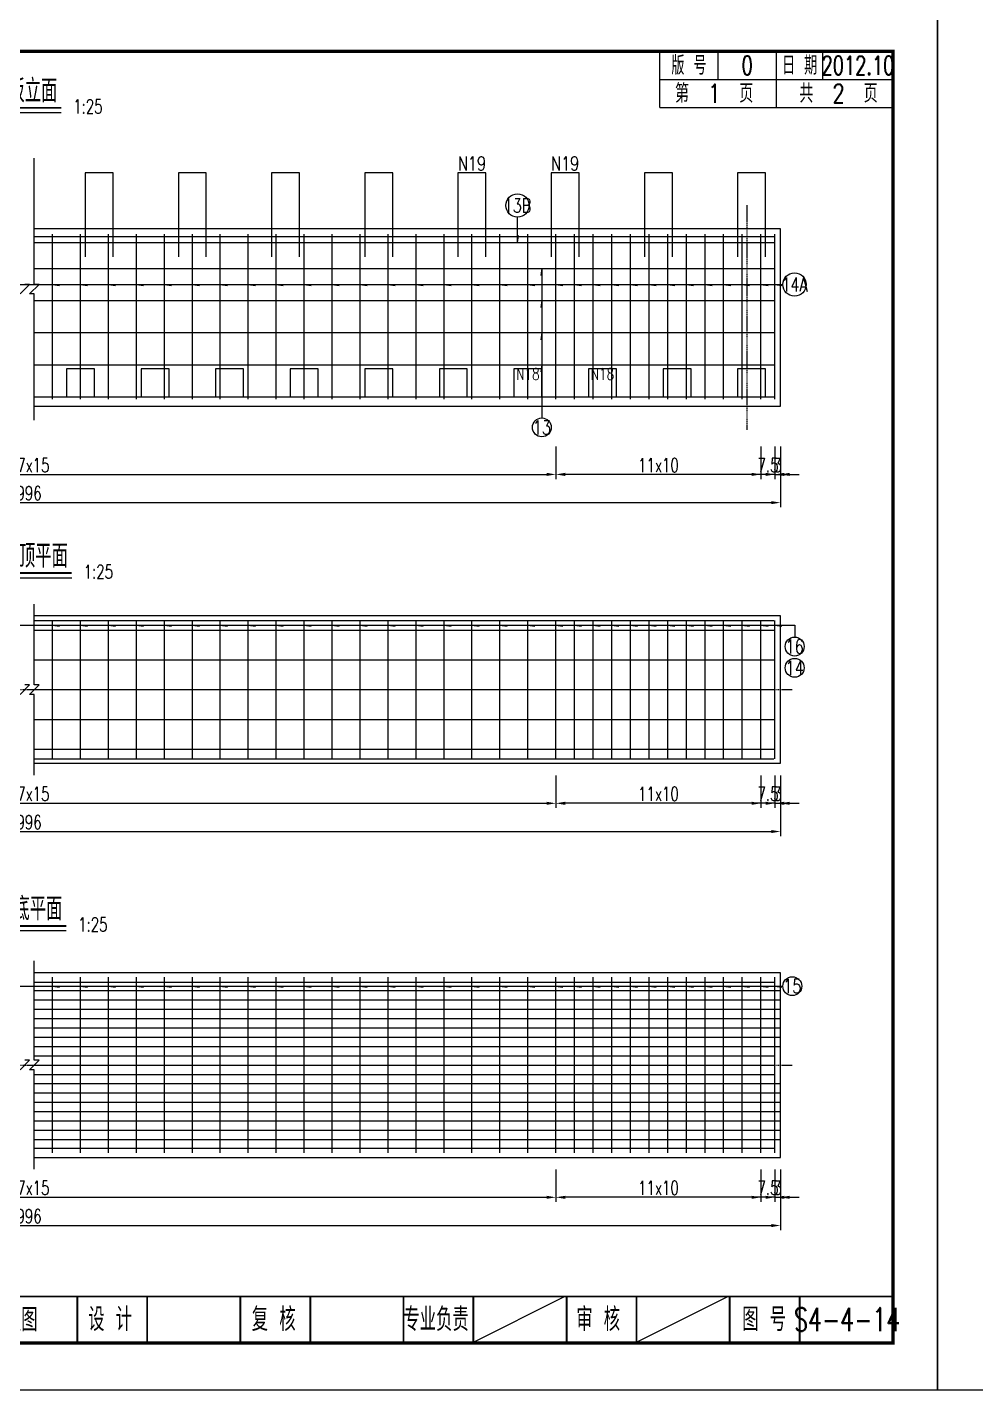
# Model space of a CAD drawing. Header units: millimetres. Extents: x -51 to 12129, y -1309 to -715.
# Drawn here: x 5634 to 5837.5, y -1308.7 to -1016.5 of the extents above; entities that cross this region are included whole.
import ezdxf
from ezdxf.enums import TextEntityAlignment as Align

# ---------------------------------------------------------------- set-up
doc = ezdxf.new("R2010")
doc.units = ezdxf.units.MM
doc.header["$LTSCALE"] = 0.25
doc.linetypes.add('CENTER', pattern=[0.8, 0.5, -0.1, 0.1, -0.1])
for name, color, linetype in [('20', 7, 'CENTER'), ('4', 4, 'Continuous'), ('图框', 7, 'Continuous'), ('文字', 7, 'Continuous'), ('标注', 4, 'Continuous'), ('次轮廓线', 7, 'Continuous'), ('钢筋', 6, 'Continuous')]:
    doc.layers.add(name, color=color, linetype=linetype)
doc.styles.get("Standard").update_dxf_attribs({"font": 'simplex1.shx', "width": 0.7, "bigfont": 'hztxt.shx'})
doc.dimstyles.new('比例1：10', dxfattribs={"dimtxt": 3, "dimasz": 2, "dimexe": 1, "dimexo": 2, "dimgap": 0.5, "dimtad": 1, "dimzin": 13, "dimdsep": 46, "dimtxsty": 'Standard', "dimcen": -0.09, "dimclrd": 256, "dimclre": 256, "dimclrt": 7, "dimaunit": 1, "dimadec": 0, "dimazin": 0, "dimtfac": 0.0005, "dimtix": 1, "dimtmove": 2, "dimatfit": 0, "dimldrblk": 'DIM', "dimfxl": 0, "dimtolj": 1, "dimtzin": 13, "dimarcsym": 0})
doc.dimstyles.new('比例1：25', dxfattribs={"dimtxt": 3, "dimasz": 2, "dimexe": 1, "dimexo": 1, "dimgap": 1, "dimtad": 1, "dimdec": 1, "dimlfac": 2.5, "dimzin": 9, "dimdsep": 46, "dimtxsty": 'Standard', "dimcen": -0.09, "dimclrd": 4, "dimclre": 4, "dimclrt": 7, "dimaunit": 1, "dimadec": 0, "dimazin": 0, "dimtfac": 0.0005, "dimtdec": 1, "dimtix": 1, "dimtmove": 2, "dimatfit": 3, "dimfxl": 0, "dimtolj": 1, "dimtzin": 13, "dimarcsym": 0})
doc.dimstyles.new('比例：1：25', dxfattribs={"dimscale": 0, "dimtxt": 3, "dimasz": 2, "dimexe": 1, "dimexo": 1, "dimgap": 0.5, "dimtad": 1, "dimdec": 1, "dimlfac": 2.5, "dimzin": 9, "dimdsep": 46, "dimtxsty": 'Standard', "dimcen": 0.5, "dimclrd": 256, "dimclre": 256, "dimclrt": 256, "dimadec": 1, "dimazin": 2, "dimtfac": 1, "dimtdec": 1, "dimtix": 1, "dimtmove": 2, "dimatfit": 3, "dimfxl": 0, "dimtolj": 1, "dimtzin": 0, "dimlwd": -1, "dimlwe": -1, "dimarcsym": 0})

# ---------------------------------------------------------------- blocks, each defined once
blk = doc.blocks.new('*D1371')
at = {"layer": 'Defpoints', "color": 0}
for p in [(5794.44, -1096.23), (5795.64, -1096.23), (5795.64, -1112.37)]:
    blk.add_point(p, dxfattribs=at)
at = {"layer": '标注'}
for p, q in [((5794.44, -1106.37), (5794.44, -1113.37)), ((5795.64, -1106.37), (5795.64, -1113.37)), ((5792.44, -1112.37), (5790.44, -1112.37)), ((5794.44, -1112.37), (5795.64, -1112.37)), ((5797.64, -1112.37), (5799.64, -1112.37))]:
    blk.add_line(p, q, dxfattribs=at)
for points in [[(5792.44, -1112.03), (5792.44, -1112.7), (5794.44, -1112.37)], [(5797.64, -1112.03), (5797.64, -1112.7), (5795.64, -1112.37)]]:
    blk.add_solid(points, dxfattribs=at)
at = {"layer": '标注', "insert": (5795.04, -1110.37), "char_height": 3, "attachment_point": 5}
blk.add_mtext('\\A1;3', dxfattribs=at)
blk = doc.blocks.new('*D1372')
at = {"layer": 'Defpoints', "color": 0}
for p in [(5791.44, -1095.72), (5794.44, -1095.72), (5791.44, -1112.37)]:
    blk.add_point(p, dxfattribs=at)
at = {"layer": '标注'}
for p, q in [((5791.44, -1106.37), (5791.44, -1113.37)), ((5794.44, -1106.37), (5794.44, -1113.37)), ((5789.44, -1112.37), (5787.44, -1112.37)), ((5794.44, -1112.37), (5791.44, -1112.37)), ((5796.44, -1112.37), (5798.44, -1112.37))]:
    blk.add_line(p, q, dxfattribs=at)
for points in [[(5789.44, -1112.03), (5789.44, -1112.7), (5791.44, -1112.37)], [(5796.44, -1112.03), (5796.44, -1112.7), (5794.44, -1112.37)]]:
    blk.add_solid(points, dxfattribs=at)
at = {"layer": '标注', "insert": (5792.94, -1110.37), "char_height": 3, "attachment_point": 5}
blk.add_mtext('\\A1;7.5', dxfattribs=at)
blk = doc.blocks.new('*D1373')
at = {"layer": 'Defpoints', "color": 0}
for p in [(5747.44, -1095.72), (5791.44, -1095.72), (5747.44, -1112.37)]:
    blk.add_point(p, dxfattribs=at)
at = {"layer": '标注'}
for p, q in [((5747.44, -1106.37), (5747.44, -1113.37)), ((5791.44, -1106.37), (5791.44, -1113.37)), ((5789.44, -1112.37), (5749.44, -1112.37))]:
    blk.add_line(p, q, dxfattribs=at)
for points in [[(5749.44, -1112.03), (5749.44, -1112.7), (5747.44, -1112.37)], [(5789.44, -1112.03), (5789.44, -1112.7), (5791.44, -1112.37)]]:
    blk.add_solid(points, dxfattribs=at)
at = {"layer": '标注', "insert": (5769.44, -1110.37), "char_height": 3, "attachment_point": 5}
blk.add_mtext('\\A1;11x10', dxfattribs=at)
blk = doc.blocks.new('*D1374')
at = {"layer": 'Defpoints', "color": 0}
for p in [(5519.58, -1095.72), (5747.44, -1095.72), (5747.44, -1112.37)]:
    blk.add_point(p, dxfattribs=at)
at = {"layer": '标注'}
for p, q in [((5519.58, -1106.37), (5519.58, -1113.37)), ((5747.44, -1106.37), (5747.44, -1113.37)), ((5521.58, -1112.37), (5745.44, -1112.37))]:
    blk.add_line(p, q, dxfattribs=at)
for points in [[(5521.58, -1112.03), (5521.58, -1112.7), (5519.58, -1112.37)], [(5745.44, -1112.03), (5745.44, -1112.7), (5747.44, -1112.37)]]:
    blk.add_solid(points, dxfattribs=at)
at = {"layer": '标注', "insert": (5633.51, -1110.37), "char_height": 3, "attachment_point": 5}
blk.add_mtext('\\A1;117x15', dxfattribs=at)
blk = doc.blocks.new('*D1375')
at = {"layer": 'Defpoints', "color": 0}
for p in [(5471.38, -1097.72), (5795.64, -1097.72), (5795.64, -1118.42)]:
    blk.add_point(p, dxfattribs=at)
at = {"layer": '标注'}
for p, q in [((5471.38, -1112.42), (5471.38, -1119.42)), ((5795.64, -1112.42), (5795.64, -1119.42)), ((5473.38, -1118.42), (5793.64, -1118.42))]:
    blk.add_line(p, q, dxfattribs=at)
for points in [[(5473.38, -1118.09), (5473.38, -1118.75), (5471.38, -1118.42)], [(5793.64, -1118.09), (5793.64, -1118.75), (5795.64, -1118.42)]]:
    blk.add_solid(points, dxfattribs=at)
at = {"layer": '标注', "insert": (5633.51, -1116.42), "char_height": 3, "attachment_point": 5}
blk.add_mtext('\\A1;1996', dxfattribs=at)
blk = doc.blocks.new('*D1389')
at = {"layer": 'Defpoints', "color": 0}
for p in [(5794.44, -1166.76), (5795.64, -1166.76), (5795.64, -1182.9)]:
    blk.add_point(p, dxfattribs=at)
at = {"layer": '标注'}
for p, q in [((5794.44, -1176.9), (5794.44, -1183.9)), ((5795.64, -1176.9), (5795.64, -1183.9)), ((5792.44, -1182.9), (5790.44, -1182.9)), ((5794.44, -1182.9), (5795.64, -1182.9)), ((5797.64, -1182.9), (5799.64, -1182.9))]:
    blk.add_line(p, q, dxfattribs=at)
for points in [[(5792.44, -1182.56), (5792.44, -1183.23), (5794.44, -1182.9)], [(5797.64, -1182.56), (5797.64, -1183.23), (5795.64, -1182.9)]]:
    blk.add_solid(points, dxfattribs=at)
at = {"layer": '标注', "insert": (5795.04, -1180.9), "char_height": 3, "attachment_point": 5}
blk.add_mtext('\\A1;3', dxfattribs=at)
blk = doc.blocks.new('*D1390')
at = {"layer": 'Defpoints', "color": 0}
for p in [(5791.44, -1166.25), (5794.44, -1166.25), (5791.44, -1182.9)]:
    blk.add_point(p, dxfattribs=at)
at = {"layer": '标注'}
for p, q in [((5791.44, -1176.9), (5791.44, -1183.9)), ((5794.44, -1176.9), (5794.44, -1183.9)), ((5789.44, -1182.9), (5787.44, -1182.9)), ((5794.44, -1182.9), (5791.44, -1182.9)), ((5796.44, -1182.9), (5798.44, -1182.9))]:
    blk.add_line(p, q, dxfattribs=at)
for points in [[(5789.44, -1182.56), (5789.44, -1183.23), (5791.44, -1182.9)], [(5796.44, -1182.56), (5796.44, -1183.23), (5794.44, -1182.9)]]:
    blk.add_solid(points, dxfattribs=at)
at = {"layer": '标注', "insert": (5792.94, -1180.9), "char_height": 3, "attachment_point": 5}
blk.add_mtext('\\A1;7.5', dxfattribs=at)
blk = doc.blocks.new('*D1391')
at = {"layer": 'Defpoints', "color": 0}
for p in [(5747.44, -1166.25), (5791.44, -1166.25), (5747.44, -1182.9)]:
    blk.add_point(p, dxfattribs=at)
at = {"layer": '标注'}
for p, q in [((5747.44, -1176.9), (5747.44, -1183.9)), ((5791.44, -1176.9), (5791.44, -1183.9)), ((5789.44, -1182.9), (5749.44, -1182.9))]:
    blk.add_line(p, q, dxfattribs=at)
for points in [[(5749.44, -1182.56), (5749.44, -1183.23), (5747.44, -1182.9)], [(5789.44, -1182.56), (5789.44, -1183.23), (5791.44, -1182.9)]]:
    blk.add_solid(points, dxfattribs=at)
at = {"layer": '标注', "insert": (5769.44, -1180.9), "char_height": 3, "attachment_point": 5}
blk.add_mtext('\\A1;11x10', dxfattribs=at)
blk = doc.blocks.new('*D1392')
at = {"layer": 'Defpoints', "color": 0}
for p in [(5519.58, -1166.25), (5747.44, -1166.25), (5747.44, -1182.9)]:
    blk.add_point(p, dxfattribs=at)
at = {"layer": '标注'}
for p, q in [((5519.58, -1176.9), (5519.58, -1183.9)), ((5747.44, -1176.9), (5747.44, -1183.9)), ((5521.58, -1182.9), (5745.44, -1182.9))]:
    blk.add_line(p, q, dxfattribs=at)
for points in [[(5521.58, -1182.56), (5521.58, -1183.23), (5519.58, -1182.9)], [(5745.44, -1182.56), (5745.44, -1183.23), (5747.44, -1182.9)]]:
    blk.add_solid(points, dxfattribs=at)
at = {"layer": '标注', "insert": (5633.51, -1180.9), "char_height": 3, "attachment_point": 5}
blk.add_mtext('\\A1;117x15', dxfattribs=at)
blk = doc.blocks.new('*D1393')
at = {"layer": 'Defpoints', "color": 0}
for p in [(5471.38, -1168.25), (5795.64, -1168.25), (5795.64, -1188.95)]:
    blk.add_point(p, dxfattribs=at)
at = {"layer": '标注'}
for p, q in [((5471.38, -1182.95), (5471.38, -1189.95)), ((5795.64, -1182.95), (5795.64, -1189.95)), ((5473.38, -1188.95), (5793.64, -1188.95))]:
    blk.add_line(p, q, dxfattribs=at)
for points in [[(5473.38, -1188.62), (5473.38, -1189.28), (5471.38, -1188.95)], [(5793.64, -1188.62), (5793.64, -1189.28), (5795.64, -1188.95)]]:
    blk.add_solid(points, dxfattribs=at)
at = {"layer": '标注', "insert": (5633.51, -1186.95), "char_height": 3, "attachment_point": 5}
blk.add_mtext('\\A1;1996', dxfattribs=at)
blk = doc.blocks.new('*D1397')
at = {"layer": 'Defpoints', "color": 0}
for p in [(5794.44, -1251.26), (5795.64, -1251.26), (5795.64, -1267.39)]:
    blk.add_point(p, dxfattribs=at)
at = {"layer": '标注'}
for p, q in [((5794.44, -1261.39), (5794.44, -1268.39)), ((5795.64, -1261.39), (5795.64, -1268.39)), ((5792.44, -1267.39), (5790.44, -1267.39)), ((5794.44, -1267.39), (5795.64, -1267.39)), ((5797.64, -1267.39), (5799.64, -1267.39))]:
    blk.add_line(p, q, dxfattribs=at)
for points in [[(5792.44, -1267.06), (5792.44, -1267.72), (5794.44, -1267.39)], [(5797.64, -1267.06), (5797.64, -1267.72), (5795.64, -1267.39)]]:
    blk.add_solid(points, dxfattribs=at)
at = {"layer": '标注', "insert": (5795.04, -1265.39), "char_height": 3, "attachment_point": 5}
blk.add_mtext('\\A1;3', dxfattribs=at)
blk = doc.blocks.new('*D1398')
at = {"layer": 'Defpoints', "color": 0}
for p in [(5791.44, -1250.75), (5794.44, -1250.75), (5791.44, -1267.39)]:
    blk.add_point(p, dxfattribs=at)
at = {"layer": '标注'}
for p, q in [((5791.44, -1261.39), (5791.44, -1268.39)), ((5794.44, -1261.39), (5794.44, -1268.39)), ((5789.44, -1267.39), (5787.44, -1267.39)), ((5794.44, -1267.39), (5791.44, -1267.39)), ((5796.44, -1267.39), (5798.44, -1267.39))]:
    blk.add_line(p, q, dxfattribs=at)
for points in [[(5789.44, -1267.06), (5789.44, -1267.72), (5791.44, -1267.39)], [(5796.44, -1267.06), (5796.44, -1267.72), (5794.44, -1267.39)]]:
    blk.add_solid(points, dxfattribs=at)
at = {"layer": '标注', "insert": (5792.94, -1265.39), "char_height": 3, "attachment_point": 5}
blk.add_mtext('\\A1;7.5', dxfattribs=at)
blk = doc.blocks.new('*D1399')
at = {"layer": 'Defpoints', "color": 0}
for p in [(5747.44, -1250.75), (5791.44, -1250.75), (5747.44, -1267.39)]:
    blk.add_point(p, dxfattribs=at)
at = {"layer": '标注'}
for p, q in [((5747.44, -1261.39), (5747.44, -1268.39)), ((5791.44, -1261.39), (5791.44, -1268.39)), ((5789.44, -1267.39), (5749.44, -1267.39))]:
    blk.add_line(p, q, dxfattribs=at)
for points in [[(5749.44, -1267.06), (5749.44, -1267.72), (5747.44, -1267.39)], [(5789.44, -1267.06), (5789.44, -1267.72), (5791.44, -1267.39)]]:
    blk.add_solid(points, dxfattribs=at)
at = {"layer": '标注', "insert": (5769.44, -1265.39), "char_height": 3, "attachment_point": 5}
blk.add_mtext('\\A1;11x10', dxfattribs=at)
blk = doc.blocks.new('*D1400')
at = {"layer": 'Defpoints', "color": 0}
for p in [(5519.58, -1250.75), (5747.44, -1250.75), (5747.44, -1267.39)]:
    blk.add_point(p, dxfattribs=at)
at = {"layer": '标注'}
for p, q in [((5519.58, -1261.39), (5519.58, -1268.39)), ((5747.44, -1261.39), (5747.44, -1268.39)), ((5521.58, -1267.39), (5745.44, -1267.39))]:
    blk.add_line(p, q, dxfattribs=at)
for points in [[(5521.58, -1267.06), (5521.58, -1267.72), (5519.58, -1267.39)], [(5745.44, -1267.06), (5745.44, -1267.72), (5747.44, -1267.39)]]:
    blk.add_solid(points, dxfattribs=at)
at = {"layer": '标注', "insert": (5633.51, -1265.39), "char_height": 3, "attachment_point": 5}
blk.add_mtext('\\A1;117x15', dxfattribs=at)
blk = doc.blocks.new('*D1401')
at = {"layer": 'Defpoints', "color": 0}
for p in [(5471.38, -1252.75), (5795.64, -1252.75), (5795.64, -1273.44)]:
    blk.add_point(p, dxfattribs=at)
at = {"layer": '标注'}
for p, q in [((5471.38, -1267.44), (5471.38, -1274.44)), ((5795.64, -1267.44), (5795.64, -1274.44)), ((5473.38, -1273.44), (5793.64, -1273.44))]:
    blk.add_line(p, q, dxfattribs=at)
for points in [[(5473.38, -1273.11), (5473.38, -1273.78), (5471.38, -1273.44)], [(5793.64, -1273.11), (5793.64, -1273.78), (5795.64, -1273.44)]]:
    blk.add_solid(points, dxfattribs=at)
at = {"layer": '标注', "insert": (5633.51, -1271.44), "char_height": 3, "attachment_point": 5}
blk.add_mtext('\\A1;1996', dxfattribs=at)
blk = doc.blocks.new('*D1436')
at = {"layer": 'Defpoints', "color": 0}
for p in [(6313.2, -1143.68), (5473.2, -1145.76), (6302.5, -1145.76)]:
    blk.add_point(p, dxfattribs=at)
at = {"layer": '标注'}
for p, q in [((6302.5, -1141.68), (6302.5, -1139.68)), ((6308.5, -1143.68), (6301.5, -1143.68)), ((6302.5, -1143.68), (6302.5, -1145.76)), ((6296.5, -1145.76), (6303.5, -1145.76)), ((6302.5, -1147.76), (6302.5, -1149.76))]:
    blk.add_line(p, q, dxfattribs=at)
for points in [[(6302.16, -1141.68), (6302.83, -1141.68), (6302.5, -1143.68)], [(6302.16, -1147.76), (6302.83, -1147.76), (6302.5, -1145.76)]]:
    blk.add_solid(points, dxfattribs=at)
at = {"layer": '标注', "insert": (6300.5, -1144.72), "char_height": 3, "attachment_point": 5, "rotation": 90}
blk.add_mtext('\\A1;5.2', dxfattribs=at)
blk = doc.blocks.new('*D1437')
at = {"layer": 'Defpoints', "color": 0}
for p in [(6313.2, -1145.76), (5462.5, -1171.28), (5473.2, -1171.28)]:
    blk.add_point(p, dxfattribs=at)
at = {"layer": '标注'}
for p, q in [((5468.5, -1145.76), (5461.5, -1145.76)), ((5462.5, -1147.76), (5462.5, -1169.28)), ((5468.5, -1171.28), (5461.5, -1171.28))]:
    blk.add_line(p, q, dxfattribs=at)
for points in [[(5462.16, -1147.76), (5462.83, -1147.76), (5462.5, -1145.76)], [(5462.16, -1169.28), (5462.83, -1169.28), (5462.5, -1171.28)]]:
    blk.add_solid(points, dxfattribs=at)
at = {"layer": '标注', "insert": (5460.5, -1158.52), "char_height": 3, "attachment_point": 5, "rotation": 90}
blk.add_mtext('\\A1;4x15.95', dxfattribs=at)
blk = doc.blocks.new('*D1770')
at = {"layer": 'Defpoints', "color": 0}
for p in [(6802.01, -1239.17), (1359.98, -1242.17), (6754.34, -1242.17)]:
    blk.add_point(p, dxfattribs=at)
at = {"layer": '标注', "color": 4, "lineweight": -2}
for p, q in [((6754.34, -1237.17), (6754.34, -1235.17)), ((6760.34, -1239.17), (6753.34, -1239.17)), ((6754.34, -1239.17), (6754.34, -1242.17)), ((6748.34, -1242.17), (6755.34, -1242.17)), ((6754.34, -1244.17), (6754.34, -1246.17))]:
    blk.add_line(p, q, dxfattribs=at)
at = {"layer": '标注', "color": 4}
for points in [[(6754.01, -1237.17), (6754.67, -1237.17), (6754.34, -1239.17)], [(6754.01, -1244.17), (6754.67, -1244.17), (6754.34, -1242.17)]]:
    blk.add_solid(points, dxfattribs=at)
at = {"layer": '标注', "color": 7, "insert": (6751.84, -1240.67), "char_height": 3, "attachment_point": 5, "rotation": 90}
blk.add_mtext('\\A1;7.5', dxfattribs=at)
blk = doc.blocks.new('*D1794')
at = {"layer": 'Defpoints', "color": 0}
for p in [(1756.54, -1110.45), (8019.91, -1110.45), (8028.04, -1115.45)]:
    blk.add_point(p, dxfattribs=at)
at = {"layer": '标注', "lineweight": -2}
for p, q in [((8019.91, -1108.45), (8019.91, -1106.45)), ((8013.91, -1110.45), (8020.91, -1110.45)), ((8019.91, -1115.45), (8019.91, -1110.45)), ((8025.91, -1115.45), (8018.91, -1115.45)), ((8019.91, -1117.45), (8019.91, -1119.45))]:
    blk.add_line(p, q, dxfattribs=at)
at = {"layer": '标注'}
for points in [[(8019.58, -1108.45), (8020.25, -1108.45), (8019.91, -1110.45)], [(8019.58, -1117.45), (8020.25, -1117.45), (8019.91, -1115.45)]]:
    blk.add_solid(points, dxfattribs=at)
at = {"layer": '标注', "color": 7, "insert": (8017.91, -1112.95), "char_height": 3, "attachment_point": 5, "rotation": 90}
blk.add_mtext('\\A1;5', dxfattribs=at)
blk = doc.blocks.new('DIM')
blk.add_lwpolyline([(-1, -0.1, 0.2, 0, 0), (0, 0, 0, 0, 0)], format="xyseb")
blk = doc.blocks.new('series')
at = {"width": 0.75}
for tag, height, p in [('页码', 4, (-35, -19)), ('图名', 5, (-220, -282)), ('图号', 5, (-20, -282))]:
    blk.add_attdef(tag, text='', height=height, dxfattribs=at).set_placement(p, align=Align.MIDDLE_CENTER)
blk = doc.blocks.new('123')
at = {"layer": '图框', "color": 2}
blk.add_lwpolyline([(369.33, -1011.65), (369.33, -714.65), (-50.67, -714.65), (-50.67, -1011.65)], close=True, dxfattribs=at)

msp = doc.modelspace()

# ---------------------------------------------------------------- linework, layer by layer
for p, q in [((5729.33091, -1298.65472), (5749.33091, -1288.65472)), ((5764.33091, -1298.65472), (5784.33091, -1288.65472))]:
    msp.add_line(p, q)
for points, const_width in [([(5819.75412, -1021.65472), (5439.75412, -1021.65472), (5439.75412, -1298.65472), (5819.75412, -1298.65472), (5819.75412, -1021.65472)], 0.7), ([(5439.75412, -1288.65472), (5819.75412, -1288.65472)], 0.4), ([(5714.75412, -1298.65472), (5714.75412, -1288.65472)], 0.4), ([(5729.75412, -1298.65472), (5729.75412, -1288.65472)], 0.4), ([(5749.75412, -1298.65472), (5749.75412, -1288.65472)], 0.4), ([(5764.75412, -1298.65472), (5764.75412, -1288.65472)], 0.4), ([(5784.75412, -1298.65472), (5784.75412, -1288.65472)], 0.4), ([(5799.75412, -1298.65472), (5799.75412, -1288.65472)], 0.4)]:
    msp.add_lwpolyline(points, dxfattribs=dict(const_width=const_width))
at = {"layer": '20'}
for p, q in [((5468.84447, -1158.52345), (5798.1761, -1158.52347)), ((5468.84447, -1239.01812), (5798.1761, -1239.01812))]:
    msp.add_line(p, q, dxfattribs=at)
msp.add_lwpolyline([(5788.44282, -1054.65734), (5788.44282, -1102.79043)], dxfattribs=at)
at = {"layer": '4'}
for p, q in [((5635.53697, -1238.0048), (5635.53694, -1216.68489)), ((5519.57744, -1222.1182), (5641.60347, -1222.1182)), ((5639.44367, -1222.11821), (5751.44308, -1222.11819)), ((5639.44367, -1222.11821), (5640.96366, -1222.33183)), ((5645.44364, -1222.1182), (5646.96363, -1222.33183)), ((5651.4436, -1222.1182), (5652.9636, -1222.33183)), ((5657.44357, -1222.1182), (5658.96355, -1222.33183)), ((5663.44355, -1222.1182), (5664.96355, -1222.33183)), ((5669.44352, -1222.11819), (5670.9635, -1222.33183)), ((5675.44347, -1222.1182), (5676.96347, -1222.33182)), ((5681.44344, -1222.11821), (5682.96343, -1222.33183)), ((5687.44341, -1222.1182), (5688.9634, -1222.33183)), ((5693.44337, -1222.1182), (5694.96337, -1222.33183)), ((5699.44334, -1222.1182), (5700.96333, -1222.33182)), ((5705.44331, -1222.11819), (5706.9633, -1222.33183)), ((5711.44328, -1222.11819), (5712.96327, -1222.33183)), ((5717.44324, -1222.11821), (5718.96324, -1222.33183)), ((5723.44321, -1222.1182), (5724.9632, -1222.33183)), ((5729.44318, -1222.11819), (5730.96317, -1222.33182)), ((5735.44315, -1222.1182), (5736.96314, -1222.33183)), ((5741.44311, -1222.1182), (5742.96311, -1222.33183)), ((5747.44308, -1222.1182), (5748.96307, -1222.33183)), ((5751.44305, -1222.11819), (5752.96304, -1222.33183)), ((5751.44305, -1222.11819), (5794.44282, -1222.1182)), ((5755.44302, -1222.11819), (5756.96301, -1222.33182)), ((5759.44298, -1222.1182), (5760.96298, -1222.33183)), ((5763.44292, -1222.1182), (5764.96294, -1222.33183)), ((5767.44292, -1222.1182), (5768.96291, -1222.33183)), ((5771.44289, -1222.1182), (5772.96288, -1222.33183)), ((5775.44286, -1222.11821), (5776.96285, -1222.33183)), ((5779.44282, -1222.11821), (5780.96282, -1222.33183)), ((5783.44279, -1222.1182), (5784.96278, -1222.33182)), ((5787.44276, -1222.1182), (5788.96275, -1222.33183)), ((5791.44273, -1222.11819), (5792.96272, -1222.33183)), ((5794.44273, -1222.11819), (5795.96272, -1222.33183)), ((5794.44273, -1222.11819), (5796.14938, -1222.1182)), ((5632.49698, -1240.03145), (5634.52364, -1238.00479)), ((5634.52364, -1238.00479), (5633.51031, -1238.00479)), ((5634.52364, -1240.03145), (5636.5503, -1238.00479)), ((5636.5503, -1238.00479), (5635.53697, -1238.0048)), ((5635.53697, -1240.03145), (5634.52364, -1240.03145)), ((5635.53694, -1261.35134), (5635.53697, -1240.03145))]:
    msp.add_line(p, q, dxfattribs=at)
msp.add_circle((5798.17603, -1222.11819), 2.02666, dxfattribs=at)
at = {"layer": '图框', "const_width": 0.4}
for points in [[(5644.75412, -1298.65472), (5644.75412, -1288.65472)], [(5659.75412, -1298.65472), (5659.75412, -1288.65472)], [(5679.75412, -1298.65472), (5679.75412, -1288.65472)], [(5694.75412, -1298.65472), (5694.75412, -1288.65472)], [(5714.75412, -1298.65472), (5714.75412, -1288.65472)]]:
    msp.add_lwpolyline(points, dxfattribs=at)
at = {"layer": '文字'}
for p, q in [((5625.66139, -1034.76497), (5641.30706, -1034.76497)), ((5624.41413, -1134.5231), (5643.5598, -1134.5231)), ((5623.22897, -1210.18797), (5642.37464, -1210.18797))]:
    msp.add_line(p, q, dxfattribs=at)
at = {"layer": '文字', "const_width": 0.4}
for points in [[(5625.66139, -1033.76497), (5641.30706, -1033.76497)], [(5624.41413, -1133.5231), (5643.5598, -1133.5231)], [(5623.22897, -1209.18797), (5642.37464, -1209.18797)]]:
    msp.add_lwpolyline(points, dxfattribs=at)
at = {"layer": '标注'}
for p, q in [((5635.53697, -1071.6306), (5635.53695, -1044.52406)), ((5739.21001, -1062.66399), (5739.21001, -1057.19066)), ((5739.21001, -1062.66399), (5739.42364, -1061.144)), ((5744.44305, -1068.20392), (5744.22946, -1069.72395)), ((5744.44305, -1068.20392), (5744.4429, -1100.25709)), ((5519.57749, -1071.64393), (5641.60356, -1071.64392)), ((5632.497, -1073.65726), (5634.52364, -1071.63057)), ((5634.52364, -1071.63057), (5633.51031, -1071.63059)), ((5634.52364, -1073.65724), (5636.5503, -1071.63059)), ((5636.5503, -1071.63059), (5635.53697, -1071.6306)), ((5639.44373, -1071.6439), (5640.96372, -1071.85753)), ((5639.44373, -1071.6439), (5751.44314, -1071.6439)), ((5645.44371, -1071.6439), (5646.96369, -1071.85756)), ((5651.44365, -1071.64393), (5652.96366, -1071.85753)), ((5657.44363, -1071.64393), (5658.96363, -1071.85754)), ((5663.4436, -1071.64393), (5664.96359, -1071.85754)), ((5669.44358, -1071.64392), (5670.96356, -1071.85753)), ((5675.44353, -1071.64392), (5676.96353, -1071.85751)), ((5681.4435, -1071.64392), (5682.96349, -1071.85754)), ((5687.44347, -1071.64388), (5688.96346, -1071.85756)), ((5693.44344, -1071.64392), (5694.96343, -1071.85754)), ((5699.4434, -1071.64392), (5700.9634, -1071.85756)), ((5705.44337, -1071.6439), (5706.96336, -1071.85754)), ((5711.44334, -1071.64392), (5712.96333, -1071.85753)), ((5717.44331, -1071.6439), (5718.9633, -1071.85754)), ((5723.44327, -1071.64392), (5724.96327, -1071.85754)), ((5729.44324, -1071.64393), (5730.96323, -1071.85753)), ((5735.44321, -1071.64392), (5736.9632, -1071.85754)), ((5741.44317, -1071.64392), (5742.96314, -1071.85754)), ((5747.44314, -1071.64392), (5748.96313, -1071.85754)), ((5751.44311, -1071.64392), (5752.9631, -1071.85753)), ((5751.44311, -1071.64392), (5794.44288, -1071.64392)), ((5755.44308, -1071.64392), (5756.96307, -1071.85756)), ((5759.44305, -1071.6439), (5760.96304, -1071.85753)), ((5763.44301, -1071.64393), (5764.96301, -1071.85754)), ((5767.44298, -1071.64392), (5768.96294, -1071.85753)), ((5771.44295, -1071.64392), (5772.96294, -1071.85754)), ((5775.44292, -1071.6439), (5776.96291, -1071.85754)), ((5779.44288, -1071.64392), (5780.96288, -1071.85753)), ((5783.44285, -1071.64392), (5784.96284, -1071.85754)), ((5787.44285, -1071.64392), (5788.96281, -1071.85754)), ((5791.44279, -1071.64393), (5792.96278, -1071.85754)), ((5794.44279, -1071.64393), (5795.96278, -1071.85754)), ((5794.44279, -1071.64393), (5796.14944, -1071.64393)), ((5635.53697, -1073.65724), (5634.52364, -1073.65724)), ((5635.53694, -1100.76378), (5635.53697, -1073.65724)), ((5744.44302, -1075.08389), (5744.22939, -1076.6039)), ((5744.44299, -1081.96387), (5744.22939, -1083.48386)), ((5744.44296, -1088.84384), (5744.22933, -1090.36383)), ((5635.53697, -1157.51016), (5635.53692, -1140.19022)), ((5519.57744, -1144.72352), (5641.60349, -1144.72352)), ((5639.44367, -1144.72354), (5640.96368, -1144.93716)), ((5639.44367, -1144.72354), (5751.44308, -1144.72354)), ((5645.44364, -1144.72355), (5646.96364, -1144.93716)), ((5651.4436, -1144.72354), (5652.96361, -1144.93716)), ((5657.44357, -1144.72354), (5658.96355, -1144.93716)), ((5663.44354, -1144.72354), (5664.96353, -1144.93715)), ((5669.44352, -1144.72355), (5670.9635, -1144.93718)), ((5675.44347, -1144.72352), (5676.96347, -1144.93716)), ((5681.44344, -1144.72354), (5682.96343, -1144.93716)), ((5687.44341, -1144.72354), (5688.9634, -1144.93716)), ((5693.44337, -1144.72354), (5694.96337, -1144.93716)), ((5699.44337, -1144.72354), (5700.96333, -1144.93716)), ((5705.44331, -1144.72354), (5706.9633, -1144.93716)), ((5711.44328, -1144.72354), (5712.96327, -1144.93716)), ((5717.44324, -1144.72355), (5718.96324, -1144.93716)), ((5723.44321, -1144.72354), (5724.9632, -1144.93716)), ((5729.44318, -1144.72354), (5730.96317, -1144.93716)), ((5735.44315, -1144.72355), (5736.96314, -1144.93716)), ((5741.44311, -1144.72354), (5742.96311, -1144.93715)), ((5747.44308, -1144.72354), (5748.96307, -1144.93716)), ((5751.44305, -1144.72354), (5752.96304, -1144.93716)), ((5751.44305, -1144.72354), (5794.44282, -1144.72354)), ((5755.44302, -1144.72354), (5756.96301, -1144.93716)), ((5759.44298, -1144.72354), (5760.96298, -1144.93718)), ((5763.44295, -1144.72354), (5764.96294, -1144.93716)), ((5767.44292, -1144.72354), (5768.96291, -1144.93718)), ((5771.44289, -1144.72352), (5772.96288, -1144.93716)), ((5775.44286, -1144.72354), (5776.96285, -1144.93715)), ((5779.44282, -1144.72354), (5780.96282, -1144.93716)), ((5783.44279, -1144.72354), (5784.96278, -1144.93716)), ((5787.44276, -1144.72355), (5788.96275, -1144.93718)), ((5791.44273, -1144.72354), (5792.96272, -1144.93716)), ((5794.44273, -1144.72354), (5795.96272, -1144.93716)), ((5794.44273, -1144.72354), (5798.6827, -1144.72354)), ((5798.6827, -1144.72354), (5798.6827, -1147.25686)), ((5798.68267, -1151.81682), (5798.68267, -1151.81682)), ((5632.49697, -1159.5368), (5634.52363, -1157.51014)), ((5634.52363, -1157.51014), (5633.51031, -1157.51014)), ((5634.52363, -1159.5368), (5636.5503, -1157.51014)), ((5635.53697, -1159.5368), (5634.52363, -1159.5368)), ((5635.53694, -1176.85672), (5635.53697, -1159.5368)), ((5636.5503, -1157.51014), (5635.53697, -1157.51016))]:
    msp.add_line(p, q, dxfattribs=at)
for centre, radius in [((5739.21001, -1054.69066), 2.5), ((5798.64944, -1071.64393), 2.5), ((5744.44293, -1102.28376), 2.02666), ((5798.6827, -1149.28352), 2.02666), ((5798.68267, -1153.84349), 2.02666)]:
    msp.add_circle(centre, radius, dxfattribs=at)
at = {"layer": '次轮廓线'}
for p, q in [((5769.75412, -1033.65472), (5769.75412, -1021.65472)), ((5782.25412, -1027.65472), (5782.25412, -1021.65472)), ((5794.75412, -1027.65472), (5794.75412, -1021.65472)), ((5804.75412, -1027.65472), (5804.75412, -1021.65472)), ((5769.75412, -1027.65472), (5819.75412, -1027.65472)), ((5794.75412, -1033.65472), (5794.75412, -1027.65472)), ((5769.75412, -1033.65472), (5819.75412, -1033.65472)), ((5795.64277, -1059.72398), (5635.53694, -1059.72398)), ((5795.64277, -1097.72378), (5795.64277, -1059.72398)), ((5635.53695, -1097.72378), (5795.64277, -1097.72378)), ((5795.64281, -1142.72355), (5635.53694, -1142.72355)), ((5795.64271, -1174.32338), (5795.64281, -1142.72355)), ((5635.53688, -1174.32337), (5795.64271, -1174.32338)), ((5795.64281, -1219.21822), (5635.53697, -1219.21822)), ((5795.64271, -1258.81802), (5795.64281, -1219.21822)), ((5635.53686, -1258.81801), (5795.64271, -1258.81802))]:
    msp.add_line(p, q, dxfattribs=at)
at = {"layer": '钢筋'}
for points in [[(5652.4435, -1065.72396), (5652.44348, -1047.72405), (5646.44354, -1047.72405), (5646.44353, -1065.72396)], [(5672.44341, -1065.72393), (5672.44341, -1047.72405), (5666.44343, -1047.72405), (5666.44343, -1065.72395)], [(5692.44328, -1065.72393), (5692.44328, -1047.72405), (5686.44332, -1047.72405), (5686.44332, -1065.72393)], [(5712.44321, -1065.72395), (5712.44321, -1047.72405), (5706.44322, -1047.72405), (5706.44322, -1065.72395)], [(5732.44312, -1065.72393), (5732.44312, -1047.72405), (5726.44312, -1047.72405), (5726.44312, -1065.72395)], [(5752.44302, -1065.72395), (5752.44302, -1047.72405), (5746.44302, -1047.72405), (5746.44302, -1065.72395)], [(5772.44292, -1065.72395), (5772.44292, -1047.72405), (5766.44292, -1047.72408), (5766.44292, -1065.72395)], [(5792.44282, -1065.72395), (5792.44282, -1047.72405), (5786.44282, -1047.72405), (5786.44282, -1065.72395)], [(5635.53694, -1061.32399), (5794.24277, -1061.32396)], [(5635.53694, -1062.66397), (5794.24277, -1062.66397)], [(5639.44373, -1096.23045), (5639.44373, -1060.81731)], [(5645.4437, -1096.23047), (5645.44371, -1060.81731)], [(5651.44368, -1096.23045), (5651.44367, -1060.81734)], [(5657.44365, -1096.23045), (5657.44362, -1060.81731)], [(5663.4436, -1096.23047), (5663.4436, -1060.81731)], [(5669.44358, -1096.23048), (5669.44355, -1060.81731)], [(5675.44353, -1096.23045), (5675.44357, -1060.81731)], [(5681.4435, -1096.23047), (5681.4435, -1060.81731)], [(5687.44347, -1096.23047), (5687.44347, -1060.81731)], [(5693.44344, -1096.23047), (5693.44344, -1060.81731)], [(5699.44343, -1096.23047), (5699.44337, -1060.81731)], [(5705.44337, -1096.23048), (5705.44337, -1060.81731)], [(5711.44334, -1096.23045), (5711.44334, -1060.81731)], [(5717.44331, -1096.23047), (5717.44331, -1060.81731)], [(5723.44327, -1096.23047), (5723.44327, -1060.81731)], [(5729.44324, -1096.23045), (5729.44324, -1060.81731)], [(5735.44321, -1096.23045), (5735.44318, -1060.81731)], [(5741.44317, -1096.23047), (5741.44317, -1060.81731)], [(5747.44314, -1096.23048), (5747.44314, -1060.81734)], [(5751.44311, -1096.23047), (5751.44311, -1060.81731)], [(5755.44308, -1096.23047), (5755.44308, -1060.81731)], [(5759.44305, -1096.23047), (5759.44305, -1060.81734)], [(5763.44301, -1096.23047), (5763.44301, -1060.81731)], [(5767.44298, -1096.23047), (5767.44298, -1060.81731)], [(5771.44295, -1096.23045), (5771.44295, -1060.81731)], [(5775.44292, -1096.23047), (5775.44292, -1060.81731)], [(5779.44288, -1096.23045), (5779.44288, -1060.81731)], [(5783.44285, -1096.23045), (5783.44285, -1060.81731)], [(5787.44282, -1096.23047), (5787.44282, -1060.81731)], [(5791.44279, -1096.23045), (5791.44279, -1060.81731)], [(5794.44279, -1096.23047), (5794.44279, -1060.81728)], [(5635.53694, -1068.20394), (5794.24277, -1068.20394)], [(5635.53692, -1075.08389), (5794.24274, -1075.08391)], [(5635.53694, -1081.96387), (5794.24277, -1081.96387)], [(5635.53695, -1088.84384), (5794.24277, -1088.84382)], [(5648.44367, -1095.7238), (5648.44365, -1089.72385), (5642.44368, -1089.72383), (5642.4437, -1095.7238)], [(5664.44357, -1095.7238), (5664.44357, -1089.72382), (5658.44362, -1089.72383), (5658.4436, -1095.7238)], [(5680.4435, -1095.72382), (5680.4435, -1089.72382), (5674.4435, -1089.72386), (5674.4435, -1095.7238)], [(5696.4434, -1095.72379), (5696.44337, -1089.72383), (5690.44341, -1089.72383), (5690.44341, -1095.7238)], [(5712.44331, -1095.7238), (5712.44334, -1089.72383), (5706.44331, -1089.72385), (5706.44331, -1095.7238)], [(5728.44321, -1095.72379), (5728.44321, -1089.72385), (5722.44321, -1089.72385), (5722.44321, -1095.7238)], [(5744.44311, -1095.72382), (5744.44311, -1089.72382), (5738.44311, -1089.72383), (5738.44311, -1095.7238)], [(5760.44301, -1095.7238), (5760.44301, -1089.72383), (5754.44302, -1089.72383), (5754.44302, -1095.7238)], [(5776.44292, -1095.7238), (5776.44292, -1089.72383), (5770.44292, -1089.72385), (5770.44292, -1095.72379)], [(5792.44282, -1095.7238), (5792.44282, -1089.72383), (5786.44282, -1089.72383), (5786.44282, -1095.72382)], [(5635.53694, -1095.7238), (5794.24277, -1095.7238)], [(5635.53694, -1143.68355), (5794.2428, -1143.68355)], [(5639.44368, -1173.36339), (5639.44367, -1143.68357)], [(5645.44362, -1173.36339), (5645.44364, -1143.68355)], [(5651.4436, -1173.36339), (5651.4436, -1143.68355)], [(5657.44357, -1173.36339), (5657.44357, -1143.68355)], [(5663.44352, -1173.36339), (5663.44354, -1143.68355)], [(5669.44351, -1173.36339), (5669.44351, -1143.68355)], [(5675.44347, -1173.36339), (5675.44347, -1143.68357)], [(5681.44344, -1173.36339), (5681.44344, -1143.68355)], [(5687.44341, -1173.36339), (5687.44341, -1143.68355)], [(5693.44337, -1173.36337), (5693.44337, -1143.68355)], [(5699.44334, -1173.36339), (5699.44334, -1143.68355)], [(5705.44331, -1173.36339), (5705.44331, -1143.68354)], [(5711.44328, -1173.36339), (5711.44328, -1143.68355)], [(5717.44324, -1173.36339), (5717.44324, -1143.68355)], [(5723.44321, -1173.36339), (5723.44321, -1143.68355)], [(5729.44318, -1173.36339), (5729.44318, -1143.68355)], [(5735.44315, -1173.36339), (5735.44315, -1143.68355)], [(5741.44311, -1173.36339), (5741.44311, -1143.68355)], [(5747.44308, -1173.36339), (5747.44308, -1143.68357)], [(5751.44305, -1173.36339), (5751.44305, -1143.68355)], [(5755.44302, -1173.36339), (5755.44302, -1143.68355)], [(5759.44298, -1173.36339), (5759.44298, -1143.68355)], [(5763.44295, -1173.36339), (5763.44295, -1143.68357)], [(5767.44292, -1173.36339), (5767.44292, -1143.68354)], [(5771.44289, -1173.36339), (5771.44289, -1143.68355)], [(5775.44286, -1173.36339), (5775.44286, -1143.68355)], [(5779.44282, -1173.36339), (5779.44282, -1143.68355)], [(5783.44279, -1173.36337), (5783.44279, -1143.68355)], [(5787.44276, -1173.36339), (5787.44276, -1143.68355)], [(5791.44273, -1173.36339), (5791.44273, -1143.68355)], [(5794.44273, -1173.36339), (5794.44273, -1143.68355)], [(5635.53694, -1145.76354), (5794.24271, -1145.76354)], [(5635.53695, -1152.1435), (5794.24271, -1152.1435)], [(5635.53694, -1158.52347), (5794.24271, -1158.52347)], [(5635.53694, -1164.90345), (5794.24271, -1164.90344)], [(5635.53694, -1171.2834), (5794.24271, -1171.2834)], [(5635.53692, -1173.3634), (5794.24271, -1173.36339)], [(5635.53694, -1221.2182), (5794.2428, -1221.21821)], [(5639.44367, -1257.85802), (5639.44367, -1220.17822)], [(5645.44364, -1257.85802), (5645.44364, -1220.17821)], [(5651.4436, -1257.85802), (5651.4436, -1220.17821)], [(5657.44357, -1257.85802), (5657.44356, -1220.17821)], [(5663.44354, -1257.85802), (5663.44354, -1220.17821)], [(5669.44351, -1257.85802), (5669.44349, -1220.17821)], [(5675.44347, -1257.85802), (5675.44347, -1220.17821)], [(5681.44344, -1257.85802), (5681.44344, -1220.17822)], [(5687.44341, -1257.85802), (5687.44341, -1220.17821)], [(5693.44337, -1257.85802), (5693.44337, -1220.1782)], [(5699.44334, -1257.85802), (5699.44334, -1220.17821)], [(5705.44331, -1257.85802), (5705.44331, -1220.17821)], [(5711.44328, -1257.85802), (5711.44328, -1220.17821)], [(5717.44324, -1257.85802), (5717.44324, -1220.17821)], [(5723.44321, -1257.85802), (5723.44321, -1220.1782)], [(5729.44318, -1257.85802), (5729.44318, -1220.17821)], [(5735.44315, -1257.85802), (5735.44315, -1220.17821)], [(5741.44311, -1257.85802), (5741.44311, -1220.1782)], [(5747.44308, -1257.85802), (5747.44308, -1220.17821)], [(5751.44305, -1257.85802), (5751.44305, -1220.17822)], [(5755.44302, -1257.85802), (5755.44302, -1220.17821)], [(5759.44298, -1257.85802), (5759.44298, -1220.17821)], [(5763.44295, -1257.85802), (5763.44295, -1220.17821)], [(5767.44292, -1257.85803), (5767.44292, -1220.17821)], [(5771.44289, -1257.85802), (5771.44289, -1220.17821)], [(5775.44286, -1257.85802), (5775.44286, -1220.17821)], [(5779.44285, -1257.85802), (5779.44282, -1220.17821)], [(5783.44279, -1257.85802), (5783.44279, -1220.17821)], [(5787.44276, -1257.85802), (5787.44276, -1220.17821)], [(5791.44273, -1257.85802), (5791.44273, -1220.17822)], [(5794.44273, -1257.85802), (5794.44273, -1220.17821)], [(5635.53694, -1223.01818), (5795.64271, -1223.01818)], [(5635.53694, -1225.01818), (5795.64271, -1225.01817)], [(5635.53694, -1227.01815), (5795.64271, -1227.01816)], [(5635.53694, -1229.01815), (5795.64271, -1229.01815)], [(5635.53694, -1231.01814), (5795.64271, -1231.01814)], [(5635.53694, -1233.01814), (5795.64271, -1233.01814)], [(5635.53694, -1235.01813), (5795.64271, -1235.01812)], [(5635.53694, -1237.01812), (5794.24271, -1237.01812)], [(5635.53694, -1239.01812), (5794.24271, -1239.01811)], [(5635.53694, -1241.0181), (5794.24271, -1241.01809)], [(5635.53694, -1243.01809), (5795.64271, -1243.01809)], [(5635.53694, -1245.01809), (5795.64271, -1245.01809)], [(5635.53694, -1247.01808), (5795.64271, -1247.01808)], [(5635.53694, -1249.01807), (5795.64271, -1249.01806)], [(5635.53694, -1251.01806), (5795.64271, -1251.01806)], [(5635.53694, -1253.01804), (5795.64271, -1253.01804)], [(5635.53694, -1255.01804), (5795.64271, -1255.01804)], [(5635.53694, -1256.81803), (5794.24271, -1256.81802)]]:
    msp.add_lwpolyline(points, dxfattribs=at)

# ---------------------------------------------------------------- block references
ref = msp.add_blockref('series', (5829.75412, -1011.65472))
ref.add_attrib('页码', '第  1  页    共  2  页', dxfattribs={"height": 4, "width": 0.75}).set_placement((5794.75412, -1030.65472), align=Align.MIDDLE_CENTER)
at = {"layer": '标注'}
for p in [(5460, -297), (5880, -297)]:
    msp.add_blockref('123', p, dxfattribs=at)

# ---------------------------------------------------------------- texts
at = {"width": 0.7}
for s, p in [('专业负责', (5721.74435, -1293.56013)), ('审 核', (5756.51815, -1293.56013)), ('图 号', (5792.13732, -1293.56013)), ('S4-4-14', (5809.95697, -1293.56014))]:
    msp.add_text(s, height=5, dxfattribs=at).set_placement(p, align=Align.MIDDLE_CENTER)
at = {"layer": '图框', "width": 0.7}
for s, p in [('K1+855中桥 中板钢筋布置图', (5609.75412, -1293.65472)), ('设 计', (5651.79879, -1293.56013)), ('复 核', (5686.8936, -1293.56013))]:
    msp.add_text(s, height=5, dxfattribs=at).set_placement(p, align=Align.MIDDLE_CENTER)
at = {"layer": '文字', "width": 0.7}
for s, height, p in [('版 号', 4, (5776.00412, -1024.65472)), ('日 期', 4, (5799.75412, -1024.65472)), ('0', 4, (5788.50412, -1024.65472)), ('2012.10', 4, (5812.25412, -1024.65472)), ('中板立面', 5, (5633.48439, -1030.09483)), ('1:25', 3, (5647.02135, -1033.46588)), ('中板顶平面', 5, (5633.98713, -1129.85296)), ('1:25', 3, (5649.27408, -1133.22401)), ('中板底平面', 5, (5632.80197, -1205.51782)), ('1:25', 3, (5648.08892, -1208.88888))]:
    msp.add_text(s, height=height, dxfattribs=at).set_placement(p, align=Align.MIDDLE_CENTER)
at = {"layer": '标注', "width": 0.755858}
for s, height, p in [('N19', 3, (5729.44312, -1047.21738)), ('N19', 3, (5749.44302, -1047.21738)), ('N18', 2.5, (5741.44311, -1092.05449)), ('N18', 2.5, (5757.44302, -1092.05449))]:
    msp.add_text(s, height=height, dxfattribs=at).set_placement(p, align=Align.CENTER)
for s, p in [('13B', (5739.21001, -1054.69066)), ('14A', (5798.64944, -1071.64393)), ('13', (5744.44293, -1102.28376)), ('16', (5798.6827, -1149.28352)), ('14', (5798.68267, -1153.84349)), ('15', (5798.17603, -1222.11819))]:
    msp.add_text(s, height=3, dxfattribs=at).set_placement(p, align=Align.MIDDLE)

# ---------------------------------------------------------------- dimensions: what is measured, and where the dimension line sits
at = {"layer": '标注'}
for base, p1, p2, text, picture, middle in [((5795.64277, -1118.42028), (5471.37779, -1097.72378), (5795.64277, -1097.72378), '1996', '*D1375', (5633.51028, -1116.42028)), ((5747.44314, -1112.36693), (5519.5775, -1095.7238), (5747.44314, -1095.7238), '117x15', '*D1374', (5633.51032, -1110.36693)), ((5795.64269, -1188.95022), (5471.37771, -1168.25373), (5795.64269, -1168.25373), '1996', '*D1393', (5633.5102, -1186.95022)), ((5747.44306, -1182.89687), (5519.57742, -1166.25374), (5747.44306, -1166.25374), '117x15', '*D1392', (5633.51024, -1180.89687)), ((5795.6427, -1273.44485), (5471.37771, -1252.74836), (5795.6427, -1252.74836), '1996', '*D1401', (5633.5102, -1271.44485)), ((5747.44306, -1267.3915), (5519.57742, -1250.74838), (5747.44306, -1250.74838), '117x15', '*D1400', (5633.51024, -1265.3915))]:
    dim = msp.add_linear_dim(base=base, p1=p1, p2=p2, text=text, dimstyle='比例：1：25', override={"dimscale": 1}, dxfattribs=at)
    dim.commit()
    dim.dimension.update_dxf_attribs({"geometry": picture, "text_midpoint": middle})
for base, p1, p2, angle, text, picture, middle in [((5747.44306, -1112.36693), (5791.44279, -1095.72368), (5747.44306, -1095.72372), 180, '11x10', '*D1373', (5769.44293, -1110.36693)), ((5462.4957, -1171.28298), (6313.20453, -1145.76318), (5473.20453, -1171.28298), 90, '4x15.95', '*D1437', (5460.4957, -1158.52308)), ((5747.44298, -1182.89687), (5791.44271, -1166.25362), (5747.44298, -1166.25366), 180, '11x10', '*D1391', (5769.44284, -1180.89687)), ((5747.44299, -1267.3915), (5791.44271, -1250.74826), (5747.44299, -1250.7483), 180, '11x10', '*D1399', (5769.44285, -1265.3915))]:
    dim = msp.add_linear_dim(base=base, p1=p1, p2=p2, angle=angle, text=text, dimstyle='比例：1：25', override={"dimscale": 1}, dxfattribs=at)
    dim.commit()
    dim.dimension.update_dxf_attribs({"geometry": picture, "text_midpoint": middle})
for base, p1, p2, angle, picture, middle in [((5791.44279, -1112.36693), (5794.44278, -1095.7238), (5791.44279, -1095.7238), 180, '*D1372', (5792.94278, -1110.36693)), ((5795.64277, -1112.36693), (5794.44278, -1096.23047), (5795.64277, -1096.23047), 180, '*D1371', (5795.04278, -1110.36693)), ((6302.4957, -1145.7631), (6313.20453, -1143.68321), (5473.20453, -1145.7631), 90, '*D1436', (6300.4957, -1144.72316)), ((5791.44271, -1182.89687), (5794.4427, -1166.25374), (5791.44271, -1166.25374), 180, '*D1390', (5792.9427, -1180.89687)), ((5795.64269, -1182.89687), (5794.4427, -1166.76041), (5795.64269, -1166.76041), 180, '*D1389', (5795.0427, -1180.89687)), ((5791.44271, -1267.3915), (5794.4427, -1250.74838), (5791.44271, -1250.74838), 180, '*D1398', (5792.94271, -1265.3915)), ((5795.6427, -1267.3915), (5794.4427, -1251.25504), (5795.6427, -1251.25504), 180, '*D1397', (5795.0427, -1265.3915))]:
    dim = msp.add_linear_dim(base=base, p1=p1, p2=p2, angle=angle, dimstyle='比例：1：25', override={"dimscale": 1}, dxfattribs=at)
    dim.commit()
    dim.dimension.update_dxf_attribs({"geometry": picture, "text_midpoint": middle})
for base, p1, p2, dimstyle, picture, middle in [((8019.91371, -1110.44972), (8028.0426, -1115.44972), (1756.53529, -1110.44972), '比例1：10', '*D1794', (8017.91371, -1112.94972)), ((6754.34071, -1242.16763), (6802.01318, -1239.16763), (1359.9844, -1242.16763), '比例1：25', '*D1770', (6751.84071, -1240.66763))]:
    dim = msp.add_linear_dim(base=base, p1=p1, p2=p2, angle=90, dimstyle=dimstyle, dxfattribs=at)
    dim.commit()
    dim.dimension.update_dxf_attribs({"geometry": picture, "text_midpoint": middle})

doc.saveas('drawing.dxf')
